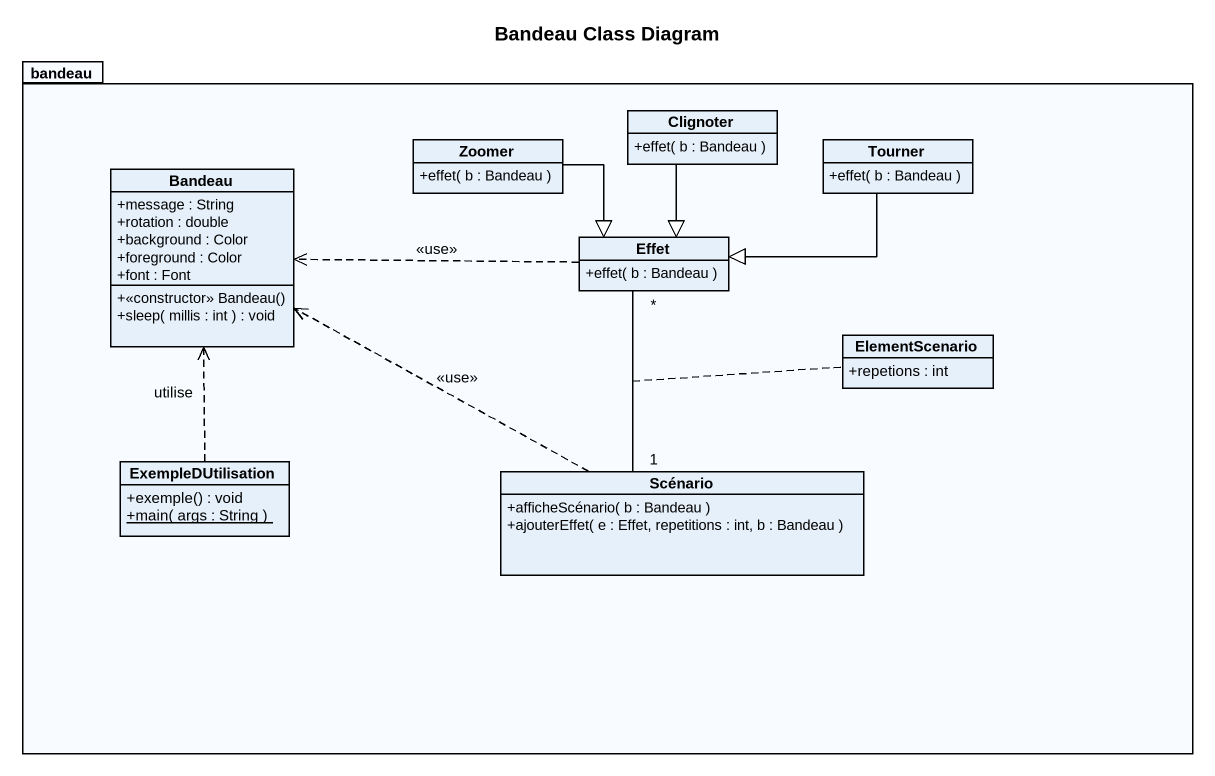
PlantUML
@startuml
title Bandeau Class Diagram
hide circle
hide empty members
skinparam classAttributeIconSize 0
package bandeau {
  class Zoomer {
    +effet( b : Bandeau )
  }
  class Clignoter {
    +effet( b : Bandeau )
  }
  class Tourner {
    +effet( b : Bandeau )
  }
  class Bandeau {
    +message : String
    +rotation : double
    +background : Color
    +foreground : Color
    +font : Font
    +<<constructor>> Bandeau()
    +sleep( millis : int ) : void
  }
  class Effet {
    +effet( b : Bandeau )
  }
  class ElementScenario {
    +repetions : int
  }
  class ExempleDUtilisation {
    +exemple() : void
    {static} +main( args : String )
  }
  class Scénario {
    +afficheScénario( b : Bandeau )
    +ajouterEffet( e : Effet, repetitions : int, b : Bandeau )
  }
}
Zoomer -right-|> Effet
Clignoter --|> Effet
Tourner -left-|> Effet
Effet .left.> Bandeau : <<use>>
ExempleDUtilisation .up.> Bandeau : utilise
Scénario .left.> Bandeau : <<use>>
Scénario "1" -up- "*" Effet
(Scénario, Effet) .. ElementScenario
@enduml
